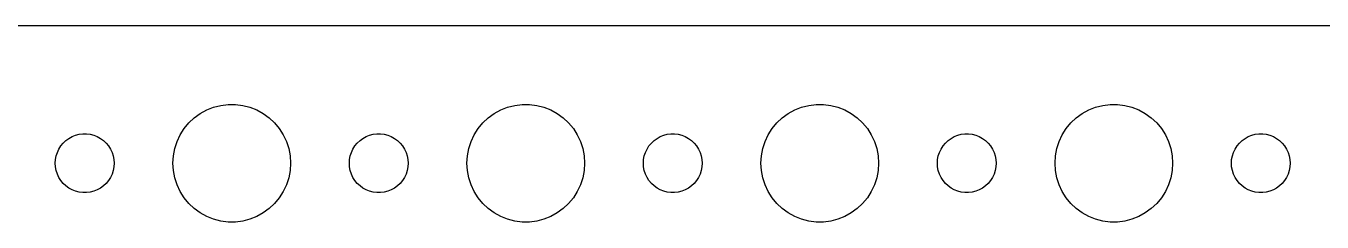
# Model space of a CAD drawing. Header units: metres. Extents: x -134 to 134, y 518 to 1078.
# Drawn here: x -3 to 63.1, y 612 to 622 of the extents above; entities that cross this region are included whole.
import ezdxf

# ---------------------------------------------------------------- set-up
doc = ezdxf.new("R2010")
doc.units = ezdxf.units.M

msp = doc.modelspace()

# ---------------------------------------------------------------- linework, layer by layer
for p, q in [((129.814, 621.99), (-129.814, 621.99)), ((5.89252, 617.533), (6.22266, 617.714)), ((6.22266, 617.714), (6.57294, 617.853)), ((6.57294, 617.853), (6.93785, 617.947)), ((6.93785, 617.947), (7.31161, 617.994)), ((7.31161, 617.994), (7.68837, 617.994)), ((7.68837, 617.994), (8.06213, 617.947)), ((8.06213, 617.947), (8.42705, 617.853)), ((8.42705, 617.853), (8.77733, 617.714)), ((8.77733, 617.714), (9.10747, 617.533)), ((20.8925, 617.533), (21.2227, 617.714)), ((21.2227, 617.714), (21.5729, 617.853)), ((21.5729, 617.853), (21.9379, 617.947)), ((21.9379, 617.947), (22.3116, 617.994)), ((22.3116, 617.994), (22.6884, 617.994)), ((22.6884, 617.994), (23.0621, 617.947)), ((23.0621, 617.947), (23.427, 617.853)), ((23.427, 617.853), (23.7773, 617.714)), ((23.7773, 617.714), (24.1075, 617.533)), ((35.8925, 617.533), (36.2227, 617.714)), ((36.2227, 617.714), (36.5729, 617.853)), ((36.5729, 617.853), (36.9379, 617.947)), ((36.9379, 617.947), (37.3116, 617.994)), ((37.3116, 617.994), (37.6884, 617.994)), ((37.6884, 617.994), (38.0621, 617.947)), ((38.0621, 617.947), (38.427, 617.853)), ((38.427, 617.853), (38.7773, 617.714)), ((38.7773, 617.714), (39.1075, 617.533)), ((50.8925, 617.533), (51.2227, 617.714)), ((51.2227, 617.714), (51.5729, 617.853)), ((51.5729, 617.853), (51.9379, 617.947)), ((51.9379, 617.947), (52.3116, 617.994)), ((52.3116, 617.994), (52.6884, 617.994)), ((52.6884, 617.994), (53.0621, 617.947)), ((53.0621, 617.947), (53.427, 617.853)), ((53.427, 617.853), (53.7773, 617.714)), ((53.7773, 617.714), (54.1075, 617.533)), ((5.07294, 616.763), (5.31308, 617.054)), ((5.31308, 617.054), (5.58772, 617.312)), ((5.58772, 617.312), (5.89252, 617.533)), ((9.10747, 617.533), (9.41226, 617.312)), ((9.41226, 617.312), (9.6869, 617.054)), ((9.6869, 617.054), (9.92705, 616.763)), ((20.0729, 616.763), (20.3131, 617.054)), ((20.3131, 617.054), (20.5877, 617.312)), ((20.5877, 617.312), (20.8925, 617.533)), ((24.1075, 617.533), (24.4123, 617.312)), ((24.4123, 617.312), (24.6869, 617.054)), ((24.6869, 617.054), (24.927, 616.763)), ((35.0729, 616.763), (35.3131, 617.054)), ((35.3131, 617.054), (35.5877, 617.312)), ((35.5877, 617.312), (35.8925, 617.533)), ((39.1075, 617.533), (39.4123, 617.312)), ((39.4123, 617.312), (39.6869, 617.054)), ((39.6869, 617.054), (39.927, 616.763)), ((50.0729, 616.763), (50.3131, 617.054)), ((50.3131, 617.054), (50.5877, 617.312)), ((50.5877, 617.312), (50.8925, 617.533)), ((54.1075, 617.533), (54.4123, 617.312)), ((54.4123, 617.312), (54.6869, 617.054)), ((54.6869, 617.054), (54.927, 616.763)), ((-0.80373, 616.266), (-0.63866, 616.357)), ((-0.63866, 616.357), (-0.46352, 616.427)), ((-0.46352, 616.427), (-0.28107, 616.473)), ((-0.28107, 616.473), (-0.09418, 616.497)), ((-0.09418, 616.497), (0.09418, 616.497)), ((0.09418, 616.497), (0.28107, 616.473)), ((0.28107, 616.473), (0.46352, 616.427)), ((0.46352, 616.427), (0.63866, 616.357)), ((0.63866, 616.357), (0.80373, 616.266)), ((4.71066, 616.104), (4.87108, 616.445)), ((4.87108, 616.445), (5.07294, 616.763)), ((9.92705, 616.763), (10.1289, 616.445)), ((10.1289, 616.445), (10.2893, 616.104)), ((14.1963, 616.266), (14.3613, 616.357)), ((14.3613, 616.357), (14.5365, 616.427)), ((14.5365, 616.427), (14.7189, 616.473)), ((14.7189, 616.473), (14.9058, 616.497)), ((14.9058, 616.497), (15.0942, 616.497)), ((15.0942, 616.497), (15.2811, 616.473)), ((15.2811, 616.473), (15.4635, 616.427)), ((15.4635, 616.427), (15.6387, 616.357)), ((15.6387, 616.357), (15.8037, 616.266)), ((19.7107, 616.104), (19.8711, 616.445)), ((19.8711, 616.445), (20.0729, 616.763)), ((24.927, 616.763), (25.1289, 616.445)), ((25.1289, 616.445), (25.2893, 616.104)), ((29.1963, 616.266), (29.3613, 616.357)), ((29.3613, 616.357), (29.5365, 616.427)), ((29.5365, 616.427), (29.7189, 616.473)), ((29.7189, 616.473), (29.9058, 616.497)), ((29.9058, 616.497), (30.0942, 616.497)), ((30.0942, 616.497), (30.2811, 616.473)), ((30.2811, 616.473), (30.4635, 616.427)), ((30.4635, 616.427), (30.6387, 616.357)), ((30.6387, 616.357), (30.8037, 616.266)), ((34.7107, 616.104), (34.8711, 616.445)), ((34.8711, 616.445), (35.0729, 616.763)), ((39.927, 616.763), (40.1289, 616.445)), ((40.1289, 616.445), (40.2893, 616.104)), ((44.1963, 616.266), (44.3613, 616.357)), ((44.3613, 616.357), (44.5365, 616.427)), ((44.5365, 616.427), (44.7189, 616.473)), ((44.7189, 616.473), (44.9058, 616.497)), ((44.9058, 616.497), (45.0942, 616.497)), ((45.0942, 616.497), (45.2811, 616.473)), ((45.2811, 616.473), (45.4635, 616.427)), ((45.4635, 616.427), (45.6387, 616.357)), ((45.6387, 616.357), (45.8037, 616.266)), ((49.7107, 616.104), (49.8711, 616.445)), ((49.8711, 616.445), (50.0729, 616.763)), ((54.927, 616.763), (55.1289, 616.445)), ((55.1289, 616.445), (55.2893, 616.104)), ((59.1963, 616.266), (59.3613, 616.357)), ((59.3613, 616.357), (59.5365, 616.427)), ((59.5365, 616.427), (59.7189, 616.473)), ((59.7189, 616.473), (59.9058, 616.497)), ((59.9058, 616.497), (60.0942, 616.497)), ((60.0942, 616.497), (60.2811, 616.473)), ((60.2811, 616.473), (60.4635, 616.427)), ((60.4635, 616.427), (60.6387, 616.357)), ((60.6387, 616.357), (60.8037, 616.266)), ((-1.39465, 615.552), (-1.31445, 615.723)), ((-1.31445, 615.723), (-1.21352, 615.882)), ((-1.21352, 615.882), (-1.09344, 616.027)), ((-1.09344, 616.027), (-0.95613, 616.156)), ((-0.95613, 616.156), (-0.80373, 616.266)), ((0.80373, 616.266), (0.95613, 616.156)), ((0.95613, 616.156), (1.09344, 616.027)), ((1.09344, 616.027), (1.21352, 615.882)), ((1.21352, 615.882), (1.31445, 615.723)), ((1.31445, 615.723), (1.39465, 615.552)), ((4.52365, 615.376), (4.59424, 615.746)), ((4.59424, 615.746), (4.71066, 616.104)), ((10.2893, 616.104), (10.4057, 615.746)), ((10.4057, 615.746), (10.4763, 615.376)), ((13.6053, 615.552), (13.6855, 615.723)), ((13.6855, 615.723), (13.7865, 615.882)), ((13.7865, 615.882), (13.9065, 616.027)), ((13.9065, 616.027), (14.0439, 616.156)), ((14.0439, 616.156), (14.1963, 616.266)), ((15.8037, 616.266), (15.9561, 616.156)), ((15.9561, 616.156), (16.0934, 616.027)), ((16.0934, 616.027), (16.2135, 615.882)), ((16.2135, 615.882), (16.3145, 615.723)), ((16.3145, 615.723), (16.3947, 615.552)), ((19.5237, 615.376), (19.5942, 615.746)), ((19.5942, 615.746), (19.7107, 616.104)), ((25.2893, 616.104), (25.4057, 615.746)), ((25.4057, 615.746), (25.4763, 615.376)), ((28.6053, 615.552), (28.6855, 615.723)), ((28.6855, 615.723), (28.7865, 615.882)), ((28.7865, 615.882), (28.9065, 616.027)), ((28.9065, 616.027), (29.0439, 616.156)), ((29.0439, 616.156), (29.1963, 616.266)), ((30.8037, 616.266), (30.9561, 616.156)), ((30.9561, 616.156), (31.0934, 616.027)), ((31.0934, 616.027), (31.2135, 615.882)), ((31.2135, 615.882), (31.3145, 615.723)), ((31.3145, 615.723), (31.3947, 615.552)), ((34.5237, 615.376), (34.5942, 615.746)), ((34.5942, 615.746), (34.7107, 616.104)), ((40.2893, 616.104), (40.4057, 615.746)), ((40.4057, 615.746), (40.4763, 615.376)), ((43.6053, 615.552), (43.6855, 615.723)), ((43.6855, 615.723), (43.7865, 615.882)), ((43.7865, 615.882), (43.9065, 616.027)), ((43.9065, 616.027), (44.0439, 616.156)), ((44.0439, 616.156), (44.1963, 616.266)), ((45.8037, 616.266), (45.9561, 616.156)), ((45.9561, 616.156), (46.0934, 616.027)), ((46.0934, 616.027), (46.2135, 615.882)), ((46.2135, 615.882), (46.3145, 615.723)), ((46.3145, 615.723), (46.3947, 615.552)), ((49.5237, 615.376), (49.5942, 615.746)), ((49.5942, 615.746), (49.7107, 616.104)), ((55.2893, 616.104), (55.4057, 615.746)), ((55.4057, 615.746), (55.4763, 615.376)), ((58.6053, 615.552), (58.6855, 615.723)), ((58.6855, 615.723), (58.7865, 615.882)), ((58.7865, 615.882), (58.9065, 616.027)), ((58.9065, 616.027), (59.0439, 616.156)), ((59.0439, 616.156), (59.1963, 616.266)), ((60.8037, 616.266), (60.9561, 616.156)), ((60.9561, 616.156), (61.0934, 616.027)), ((61.0934, 616.027), (61.2135, 615.882)), ((61.2135, 615.882), (61.3145, 615.723)), ((61.3145, 615.723), (61.3947, 615.552)), ((-1.5, 615), (-1.48816, 615.188)), ((-1.48816, 614.812), (-1.5, 615)), ((-1.48816, 615.188), (-1.45287, 615.373)), ((-1.45287, 615.373), (-1.39465, 615.552)), ((1.39465, 615.552), (1.45287, 615.373)), ((1.45287, 615.373), (1.48816, 615.188)), ((1.48816, 615.188), (1.5, 615)), ((1.5, 615), (1.48816, 614.812)), ((4.5, 615), (4.52365, 615.376)), ((4.52365, 614.624), (4.5, 615)), ((10.4763, 615.376), (10.5, 615)), ((10.5, 615), (10.4763, 614.624)), ((13.5, 615), (13.5118, 615.188)), ((13.5118, 614.812), (13.5, 615)), ((13.5118, 615.188), (13.5471, 615.373)), ((13.5471, 615.373), (13.6053, 615.552)), ((16.3947, 615.552), (16.4529, 615.373)), ((16.4529, 615.373), (16.4882, 615.188)), ((16.4882, 615.188), (16.5, 615)), ((16.5, 615), (16.4882, 614.812)), ((19.5, 615), (19.5237, 615.376)), ((19.5237, 614.624), (19.5, 615)), ((25.4763, 615.376), (25.5, 615)), ((25.5, 615), (25.4763, 614.624)), ((28.5, 615), (28.5118, 615.188)), ((28.5118, 614.812), (28.5, 615)), ((28.5118, 615.188), (28.5471, 615.373)), ((28.5471, 615.373), (28.6053, 615.552)), ((31.3947, 615.552), (31.4529, 615.373)), ((31.4529, 615.373), (31.4882, 615.188)), ((31.4882, 615.188), (31.5, 615)), ((31.5, 615), (31.4882, 614.812)), ((34.5, 615), (34.5237, 615.376)), ((34.5237, 614.624), (34.5, 615)), ((40.4763, 615.376), (40.5, 615)), ((40.5, 615), (40.4763, 614.624)), ((43.5, 615), (43.5118, 615.188)), ((43.5118, 614.812), (43.5, 615)), ((43.5118, 615.188), (43.5471, 615.373)), ((43.5471, 615.373), (43.6053, 615.552)), ((46.3947, 615.552), (46.4529, 615.373)), ((46.4529, 615.373), (46.4882, 615.188)), ((46.4882, 615.188), (46.5, 615)), ((46.5, 615), (46.4882, 614.812)), ((49.5, 615), (49.5237, 615.376)), ((49.5237, 614.624), (49.5, 615)), ((55.4763, 615.376), (55.5, 615)), ((55.5, 615), (55.4763, 614.624)), ((58.5, 615), (58.5118, 615.188)), ((58.5118, 614.812), (58.5, 615)), ((58.5118, 615.188), (58.5471, 615.373)), ((58.5471, 615.373), (58.6053, 615.552)), ((61.3947, 615.552), (61.4529, 615.373)), ((61.4529, 615.373), (61.4882, 615.188)), ((61.4882, 615.188), (61.5, 615)), ((61.5, 615), (61.4882, 614.812)), ((-1.45287, 614.627), (-1.48816, 614.812)), ((-1.39465, 614.448), (-1.45287, 614.627)), ((-1.31445, 614.277), (-1.39465, 614.448)), ((1.39465, 614.448), (1.31445, 614.277)), ((1.45287, 614.627), (1.39465, 614.448)), ((1.48816, 614.812), (1.45287, 614.627)), ((4.59424, 614.254), (4.52365, 614.624)), ((10.4763, 614.624), (10.4057, 614.254)), ((13.5471, 614.627), (13.5118, 614.812)), ((13.6053, 614.448), (13.5471, 614.627)), ((13.6855, 614.277), (13.6053, 614.448)), ((16.3947, 614.448), (16.3145, 614.277)), ((16.4529, 614.627), (16.3947, 614.448)), ((16.4882, 614.812), (16.4529, 614.627)), ((19.5942, 614.254), (19.5237, 614.624)), ((25.4763, 614.624), (25.4057, 614.254)), ((28.5471, 614.627), (28.5118, 614.812)), ((28.6053, 614.448), (28.5471, 614.627)), ((28.6855, 614.277), (28.6053, 614.448)), ((31.3947, 614.448), (31.3145, 614.277)), ((31.4529, 614.627), (31.3947, 614.448)), ((31.4882, 614.812), (31.4529, 614.627)), ((34.5942, 614.254), (34.5237, 614.624)), ((40.4763, 614.624), (40.4057, 614.254)), ((43.5471, 614.627), (43.5118, 614.812)), ((43.6053, 614.448), (43.5471, 614.627)), ((43.6855, 614.277), (43.6053, 614.448)), ((46.3947, 614.448), (46.3145, 614.277)), ((46.4529, 614.627), (46.3947, 614.448)), ((46.4882, 614.812), (46.4529, 614.627)), ((49.5942, 614.254), (49.5237, 614.624)), ((55.4763, 614.624), (55.4057, 614.254)), ((58.5471, 614.627), (58.5118, 614.812)), ((58.6053, 614.448), (58.5471, 614.627)), ((58.6855, 614.277), (58.6053, 614.448)), ((61.3947, 614.448), (61.3145, 614.277)), ((61.4529, 614.627), (61.3947, 614.448)), ((61.4882, 614.812), (61.4529, 614.627)), ((-1.21352, 614.118), (-1.31445, 614.277)), ((-1.09344, 613.973), (-1.21352, 614.118)), ((-0.95613, 613.844), (-1.09344, 613.973)), ((-0.80373, 613.734), (-0.95613, 613.844)), ((-0.63866, 613.643), (-0.80373, 613.734)), ((-0.46352, 613.573), (-0.63866, 613.643)), ((0.63866, 613.643), (0.46352, 613.573)), ((0.80373, 613.734), (0.63866, 613.643)), ((0.95613, 613.844), (0.80373, 613.734)), ((1.09344, 613.973), (0.95613, 613.844)), ((1.21352, 614.118), (1.09344, 613.973)), ((1.31445, 614.277), (1.21352, 614.118)), ((4.71066, 613.896), (4.59424, 614.254)), ((4.87108, 613.555), (4.71066, 613.896)), ((10.2893, 613.896), (10.1289, 613.555)), ((10.4057, 614.254), (10.2893, 613.896)), ((13.7865, 614.118), (13.6855, 614.277)), ((13.9065, 613.973), (13.7865, 614.118)), ((14.0439, 613.844), (13.9065, 613.973)), ((14.1963, 613.734), (14.0439, 613.844)), ((14.3613, 613.643), (14.1963, 613.734)), ((14.5365, 613.573), (14.3613, 613.643)), ((15.6387, 613.643), (15.4635, 613.573)), ((15.8037, 613.734), (15.6387, 613.643)), ((15.9561, 613.844), (15.8037, 613.734)), ((16.0934, 613.973), (15.9561, 613.844)), ((16.2135, 614.118), (16.0934, 613.973)), ((16.3145, 614.277), (16.2135, 614.118)), ((19.7107, 613.896), (19.5942, 614.254)), ((19.8711, 613.555), (19.7107, 613.896)), ((25.2893, 613.896), (25.1289, 613.555)), ((25.4057, 614.254), (25.2893, 613.896)), ((28.7865, 614.118), (28.6855, 614.277)), ((28.9065, 613.973), (28.7865, 614.118)), ((29.0439, 613.844), (28.9065, 613.973)), ((29.1963, 613.734), (29.0439, 613.844)), ((29.3613, 613.643), (29.1963, 613.734)), ((29.5365, 613.573), (29.3613, 613.643)), ((30.6387, 613.643), (30.4635, 613.573)), ((30.8037, 613.734), (30.6387, 613.643)), ((30.9561, 613.844), (30.8037, 613.734)), ((31.0934, 613.973), (30.9561, 613.844)), ((31.2135, 614.118), (31.0934, 613.973)), ((31.3145, 614.277), (31.2135, 614.118)), ((34.7107, 613.896), (34.5942, 614.254)), ((34.8711, 613.555), (34.7107, 613.896)), ((40.2893, 613.896), (40.1289, 613.555)), ((40.4057, 614.254), (40.2893, 613.896)), ((43.7865, 614.118), (43.6855, 614.277)), ((43.9065, 613.973), (43.7865, 614.118)), ((44.0439, 613.844), (43.9065, 613.973)), ((44.1963, 613.734), (44.0439, 613.844)), ((44.3613, 613.643), (44.1963, 613.734)), ((44.5365, 613.573), (44.3613, 613.643)), ((45.6387, 613.643), (45.4635, 613.573)), ((45.8037, 613.734), (45.6387, 613.643)), ((45.9561, 613.844), (45.8037, 613.734)), ((46.0934, 613.973), (45.9561, 613.844)), ((46.2135, 614.118), (46.0934, 613.973)), ((46.3145, 614.277), (46.2135, 614.118)), ((49.7107, 613.896), (49.5942, 614.254)), ((49.8711, 613.555), (49.7107, 613.896)), ((55.2893, 613.896), (55.1289, 613.555)), ((55.4057, 614.254), (55.2893, 613.896)), ((58.7865, 614.118), (58.6855, 614.277)), ((58.9065, 613.973), (58.7865, 614.118)), ((59.0439, 613.844), (58.9065, 613.973)), ((59.1963, 613.734), (59.0439, 613.844)), ((59.3613, 613.643), (59.1963, 613.734)), ((59.5365, 613.573), (59.3613, 613.643)), ((60.6387, 613.643), (60.4635, 613.573)), ((60.8037, 613.734), (60.6387, 613.643)), ((60.9561, 613.844), (60.8037, 613.734)), ((61.0934, 613.973), (60.9561, 613.844)), ((61.2135, 614.118), (61.0934, 613.973)), ((61.3145, 614.277), (61.2135, 614.118)), ((-0.28107, 613.527), (-0.46352, 613.573)), ((-0.09418, 613.503), (-0.28107, 613.527)), ((0.09418, 613.503), (-0.09418, 613.503)), ((0.28107, 613.527), (0.09418, 613.503)), ((0.46352, 613.573), (0.28107, 613.527)), ((5.07294, 613.237), (4.87108, 613.555)), ((5.31308, 612.946), (5.07294, 613.237)), ((9.92705, 613.237), (9.6869, 612.946)), ((10.1289, 613.555), (9.92705, 613.237)), ((14.7189, 613.527), (14.5365, 613.573)), ((14.9058, 613.503), (14.7189, 613.527)), ((15.0942, 613.503), (14.9058, 613.503)), ((15.2811, 613.527), (15.0942, 613.503)), ((15.4635, 613.573), (15.2811, 613.527)), ((20.0729, 613.237), (19.8711, 613.555)), ((20.3131, 612.946), (20.0729, 613.237)), ((24.927, 613.237), (24.6869, 612.946)), ((25.1289, 613.555), (24.927, 613.237)), ((29.7189, 613.527), (29.5365, 613.573)), ((29.9058, 613.503), (29.7189, 613.527)), ((30.0942, 613.503), (29.9058, 613.503)), ((30.2811, 613.527), (30.0942, 613.503)), ((30.4635, 613.573), (30.2811, 613.527)), ((35.0729, 613.237), (34.8711, 613.555)), ((35.3131, 612.946), (35.0729, 613.237)), ((39.927, 613.237), (39.6869, 612.946)), ((40.1289, 613.555), (39.927, 613.237)), ((44.7189, 613.527), (44.5365, 613.573)), ((44.9058, 613.503), (44.7189, 613.527)), ((45.0942, 613.503), (44.9058, 613.503)), ((45.2811, 613.527), (45.0942, 613.503)), ((45.4635, 613.573), (45.2811, 613.527)), ((50.0729, 613.237), (49.8711, 613.555)), ((50.3131, 612.946), (50.0729, 613.237)), ((54.927, 613.237), (54.6869, 612.946)), ((55.1289, 613.555), (54.927, 613.237)), ((59.7189, 613.527), (59.5365, 613.573)), ((59.9058, 613.503), (59.7189, 613.527)), ((60.0942, 613.503), (59.9058, 613.503)), ((60.2811, 613.527), (60.0942, 613.503)), ((60.4635, 613.573), (60.2811, 613.527)), ((5.58772, 612.688), (5.31308, 612.946)), ((5.89252, 612.467), (5.58772, 612.688)), ((6.22266, 612.286), (5.89252, 612.467)), ((9.10747, 612.467), (8.77733, 612.286)), ((9.41226, 612.688), (9.10747, 612.467)), ((9.6869, 612.946), (9.41226, 612.688)), ((20.5877, 612.688), (20.3131, 612.946)), ((20.8925, 612.467), (20.5877, 612.688)), ((21.2227, 612.286), (20.8925, 612.467)), ((24.1075, 612.467), (23.7773, 612.286)), ((24.4123, 612.688), (24.1075, 612.467)), ((24.6869, 612.946), (24.4123, 612.688)), ((35.5877, 612.688), (35.3131, 612.946)), ((35.8925, 612.467), (35.5877, 612.688)), ((36.2227, 612.286), (35.8925, 612.467)), ((39.1075, 612.467), (38.7773, 612.286)), ((39.4123, 612.688), (39.1075, 612.467)), ((39.6869, 612.946), (39.4123, 612.688)), ((50.5877, 612.688), (50.3131, 612.946)), ((50.8925, 612.467), (50.5877, 612.688)), ((51.2227, 612.286), (50.8925, 612.467)), ((54.1075, 612.467), (53.7773, 612.286)), ((54.4123, 612.688), (54.1075, 612.467)), ((54.6869, 612.946), (54.4123, 612.688)), ((6.57294, 612.147), (6.22266, 612.286)), ((6.93785, 612.053), (6.57294, 612.147)), ((7.31161, 612.006), (6.93785, 612.053)), ((7.68837, 612.006), (7.31161, 612.006)), ((8.06213, 612.053), (7.68837, 612.006)), ((8.42705, 612.147), (8.06213, 612.053)), ((8.77733, 612.286), (8.42705, 612.147)), ((21.5729, 612.147), (21.2227, 612.286)), ((21.9379, 612.053), (21.5729, 612.147)), ((22.3116, 612.006), (21.9379, 612.053)), ((22.6884, 612.006), (22.3116, 612.006)), ((23.0621, 612.053), (22.6884, 612.006)), ((23.427, 612.147), (23.0621, 612.053)), ((23.7773, 612.286), (23.427, 612.147)), ((36.5729, 612.147), (36.2227, 612.286)), ((36.9379, 612.053), (36.5729, 612.147)), ((37.3116, 612.006), (36.9379, 612.053)), ((37.6884, 612.006), (37.3116, 612.006)), ((38.0621, 612.053), (37.6884, 612.006)), ((38.427, 612.147), (38.0621, 612.053)), ((38.7773, 612.286), (38.427, 612.147)), ((51.5729, 612.147), (51.2227, 612.286)), ((51.9379, 612.053), (51.5729, 612.147)), ((52.3116, 612.006), (51.9379, 612.053)), ((52.6884, 612.006), (52.3116, 612.006)), ((53.0621, 612.053), (52.6884, 612.006)), ((53.427, 612.147), (53.0621, 612.053)), ((53.7773, 612.286), (53.427, 612.147))]:
    msp.add_line(p, q)

doc.saveas('drawing.dxf')
